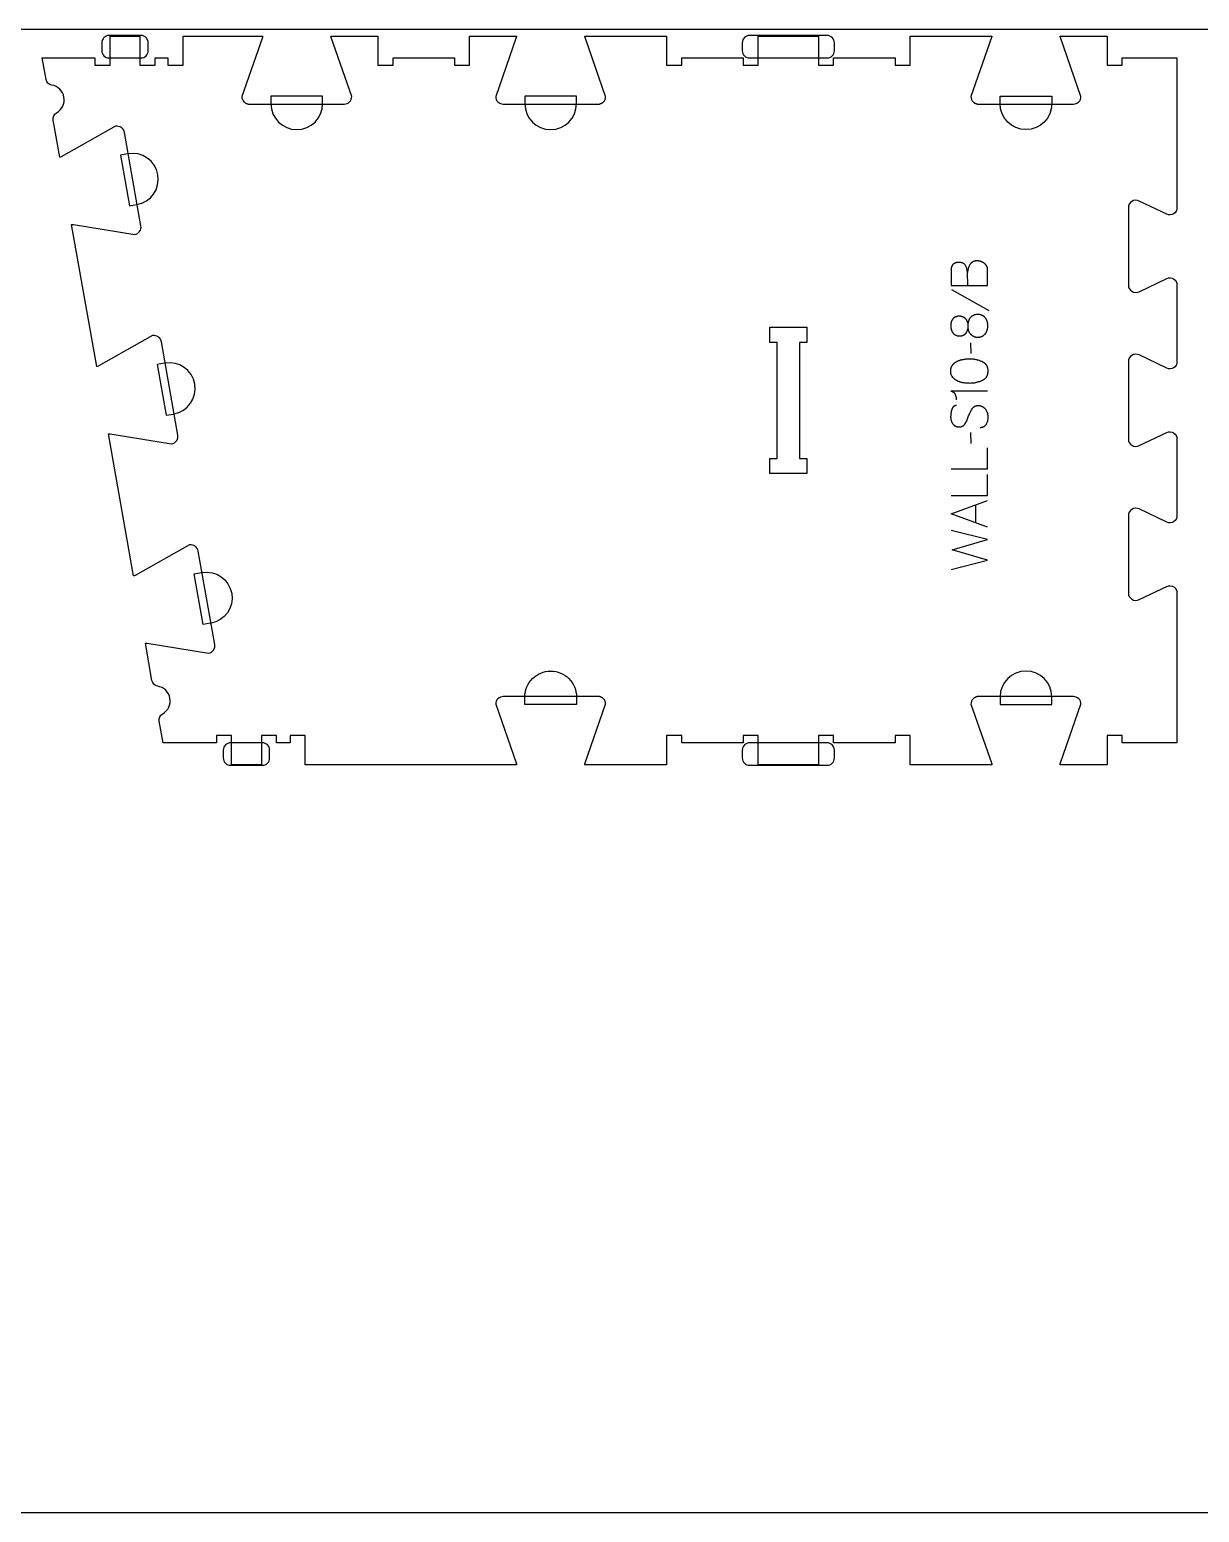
# Model space of a CAD drawing. Extents: x 2032 to 5216, y -10461 to -4867.
# Drawn here: x 3367 to 4329, y -9431 to -8211 of the extents above; entities that cross this region are included whole.
import ezdxf

# ---------------------------------------------------------------- set-up
doc = ezdxf.new("R2010")
doc.units = 0
for name, color, linetype in [('0_SHEET_SPRUCEPLY_2440X122', 1, 'CONTINUOUS'), ('1_ANYTOOL_1MMDEEP_LABELS_S', 2, 'CONTINUOUS'), ('3_ANYTOOL_CUTTHROUGH_INSID', 4, 'CONTINUOUS'), ('4_ANYTOOL_CUTTHROUGH_OUTSI', 5, 'CONTINUOUS'), ('5_ANYTOOL_HALF_MILL_9MM_IN', 3, 'CONTINUOUS')]:
    doc.layers.add(name, color=color, linetype=linetype)

msp = doc.modelspace()

# ---------------------------------------------------------------- linework, layer by layer
at = {"layer": '0_SHEET_SPRUCEPLY_2440X122'}
msp.add_lwpolyline([(2403.9, -8211.2), (2403.9, -9431.2), (4843.9, -9431.2), (4843.9, -8211.2)], close=True, dxfattribs=at)
at = {"layer": '1_ANYTOOL_1MMDEEP_LABELS_S'}
for points in [[(4124.9, -8421.6), (4154.9, -8421.6), (4154.9, -8411.9), (4155, -8409.3), (4155, -8409.1), (4155, -8408.9), (4155, -8408.7), (4155, -8408.4), (4154.9, -8408.2), (4154.9, -8408), (4154.9, -8407.8), (4154.9, -8407.6), (4154.8, -8407.4), (4154.8, -8407.2), (4154.7, -8407), (4154.7, -8406.8), (4154.6, -8406.6), (4154.5, -8406.4), (4154.5, -8406.2), (4154.4, -8406.1), (4154.3, -8405.9), (4154.2, -8405.7), (4154.1, -8405.5), (4154, -8405.4), (4153.9, -8405.2), (4153.8, -8405), (4153.7, -8404.9), (4153.6, -8404.7), (4153.4, -8404.6), (4153.3, -8404.4), (4153.2, -8404.3), (4153, -8404.1), (4152.9, -8404), (4152.7, -8403.8), (4152.5, -8403.7), (4152.4, -8403.6), (4152.2, -8403.4), (4152, -8403.3), (4151.9, -8403.2), (4151.7, -8403.1), (4151.5, -8403), (4151.3, -8402.9), (4151.2, -8402.8), (4151, -8402.7), (4150.8, -8402.6), (4150.6, -8402.5), (4150.4, -8402.4), (4150.3, -8402.3), (4150.1, -8402.2), (4149.9, -8402.2), (4149.7, -8402.1), (4149.5, -8402), (4149.3, -8402), (4149.1, -8401.9), (4148.9, -8401.8), (4148.7, -8401.8), (4148.6, -8401.7), (4148.4, -8401.7), (4148.2, -8401.7), (4148, -8401.6), (4147.8, -8401.6), (4147.6, -8401.6), (4147.4, -8401.5), (4147.2, -8401.5), (4147, -8401.5), (4146.8, -8401.5), (4146.6, -8401.5), (4146.4, -8401.5), (4146.1, -8401.5), (4145.9, -8401.5), (4145.6, -8401.5), (4145.4, -8401.5), (4145.1, -8401.6), (4144.9, -8401.6), (4144.7, -8401.6), (4144.5, -8401.7), (4144.2, -8401.7), (4144, -8401.8), (4143.8, -8401.8), (4143.6, -8401.9), (4143.4, -8402), (4143.2, -8402.1), (4143, -8402.1), (4142.9, -8402.2), (4142.8, -8402.3), (4142.7, -8402.3), (4142.6, -8402.4), (4142.5, -8402.4), (4142.4, -8402.5), (4142.3, -8402.5), (4142.2, -8402.6), (4142.2, -8402.6), (4142.1, -8402.7), (4142, -8402.7), (4141.9, -8402.8), (4141.8, -8402.9), (4141.8, -8402.9), (4141.7, -8403), (4141.6, -8403.1), (4141.5, -8403.1), (4141.5, -8403.2), (4141.4, -8403.3), (4141.3, -8403.3), (4141.2, -8403.4), (4141.2, -8403.5), (4141.1, -8403.6), (4141, -8403.7), (4140.9, -8403.9), (4140.7, -8404.1), (4140.6, -8404.2), (4140.5, -8404.4), (4140.3, -8404.8), (4140.1, -8405.1), (4139.9, -8405.5), (4139.7, -8405.9), (4139.5, -8406.3), (4139.4, -8406.7), (4139.2, -8407.1), (4139.1, -8407.5), (4139, -8407.9), (4138.9, -8408.4), (4138.8, -8408.8), (4138.7, -8409.2), (4138.6, -8409.7), (4138.5, -8410.1), (4138.5, -8410.6), (4138.4, -8411)], [(4138.6, -8421.6), (4138.4, -8411), (4138.4, -8410.6), (4138.4, -8410.2), (4138.3, -8409.8), (4138.2, -8409.4), (4138.2, -8409.1), (4138.1, -8408.7), (4138, -8408.3), (4137.9, -8408), (4137.8, -8407.6), (4137.7, -8407.3), (4137.6, -8406.9), (4137.5, -8406.6), (4137.3, -8406.3), (4137.2, -8405.9), (4137, -8405.6), (4136.9, -8405.3), (4136.8, -8405.2), (4136.8, -8405.1), (4136.7, -8405.1), (4136.7, -8405), (4136.6, -8404.9), (4136.6, -8404.8), (4136.5, -8404.8), (4136.5, -8404.7), (4136.4, -8404.6), (4136.4, -8404.6), (4136.3, -8404.5), (4136.3, -8404.4), (4136.2, -8404.4), (4136.1, -8404.3), (4136.1, -8404.3), (4136, -8404.2), (4135.9, -8404.1), (4135.9, -8404.1), (4135.8, -8404), (4135.7, -8404), (4135.7, -8403.9), (4135.6, -8403.9), (4135.5, -8403.8), (4135.5, -8403.8), (4135.4, -8403.7), (4135.3, -8403.7), (4135.2, -8403.6), (4135.1, -8403.6), (4135.1, -8403.5), (4135, -8403.5), (4134.9, -8403.4), (4134.8, -8403.4), (4134.7, -8403.4), (4134.6, -8403.3), (4134.5, -8403.3), (4134.3, -8403.2), (4134.1, -8403.1), (4133.9, -8403.1), (4133.7, -8403), (4133.5, -8403), (4133.3, -8402.9), (4133, -8402.9), (4132.8, -8402.9), (4132.6, -8402.8), (4132.3, -8402.8), (4132.1, -8402.8), (4131.9, -8402.8), (4131.6, -8402.8), (4131.4, -8402.8), (4131, -8402.8), (4130.8, -8402.8), (4130.6, -8402.8), (4130.4, -8402.8), (4130.2, -8402.8), (4130, -8402.9), (4129.8, -8402.9), (4129.7, -8402.9), (4129.5, -8402.9), (4129.3, -8403), (4129.2, -8403), (4129, -8403.1), (4128.8, -8403.1), (4128.7, -8403.1), (4128.5, -8403.2), (4128.4, -8403.3), (4128.2, -8403.3), (4128.1, -8403.4), (4127.9, -8403.4), (4127.8, -8403.5), (4127.7, -8403.6), (4127.5, -8403.6), (4127.4, -8403.7), (4127.3, -8403.8), (4127.2, -8403.9), (4127, -8404), (4126.9, -8404.1), (4126.8, -8404.2), (4126.7, -8404.3), (4126.6, -8404.3), (4126.5, -8404.5), (4126.4, -8404.6), (4126.3, -8404.7), (4126.2, -8404.8), (4126.1, -8404.9), (4126, -8405), (4125.9, -8405.1), (4125.9, -8405.3), (4125.8, -8405.4), (4125.7, -8405.5), (4125.6, -8405.7), (4125.6, -8405.8), (4125.5, -8405.9), (4125.5, -8406.1), (4125.4, -8406.2), (4125.3, -8406.4), (4125.3, -8406.5), (4125.2, -8406.7), (4125.2, -8406.9), (4125.1, -8407), (4125.1, -8407.2), (4125.1, -8407.4), (4125, -8407.5), (4125, -8407.7), (4125, -8407.9), (4125, -8408.1), (4124.9, -8408.3), (4124.9, -8408.5), (4124.9, -8408.7), (4124.9, -8409.1), (4124.9, -8409.5), (4124.9, -8421.6)], [(4125.4, -8425), (4156.1, -8442.2)], [(4141, -8469), (4141.1, -8477.7)], [(4154.9, -8508.7), (4124.8, -8508.7), (4125, -8508.7), (4125.1, -8508.7), (4125.3, -8508.8), (4125.4, -8508.8), (4125.6, -8508.8), (4125.7, -8508.9), (4125.8, -8508.9), (4126, -8509), (4126.1, -8509), (4126.2, -8509.1), (4126.3, -8509.1), (4126.3, -8509.1), (4126.4, -8509.2), (4126.5, -8509.2), (4126.5, -8509.2), (4126.6, -8509.3), (4126.6, -8509.3), (4126.7, -8509.3), (4126.7, -8509.4), (4126.8, -8509.4), (4126.9, -8509.4), (4126.9, -8509.5), (4127, -8509.5), (4127, -8509.6), (4127.1, -8509.6), (4127.1, -8509.7), (4127.2, -8509.7), (4127.2, -8509.7), (4127.3, -8509.8), (4127.3, -8509.8), (4127.4, -8509.9), (4127.4, -8509.9), (4127.5, -8510), (4127.6, -8510.2), (4127.7, -8510.3), (4127.8, -8510.4), (4127.8, -8510.5), (4127.9, -8510.6), (4128, -8510.7), (4128.1, -8510.9), (4128.1, -8511), (4128.2, -8511.2), (4128.2, -8511.3), (4128.4, -8511.6), (4128.5, -8511.9), (4128.6, -8512.2), (4128.7, -8512.4), (4128.8, -8512.7), (4128.8, -8513), (4128.9, -8513.3), (4129, -8513.5), (4129, -8513.8), (4129.1, -8514.1), (4129.1, -8514.4), (4129.1, -8514.6), (4129.2, -8514.9), (4129.2, -8515.1), (4129.2, -8515.4), (4129.2, -8515.7)], [(4129.5, -8520.6), (4129.3, -8520.6), (4129.2, -8520.6), (4129.1, -8520.6), (4129, -8520.6), (4128.9, -8520.6), (4128.8, -8520.6), (4128.7, -8520.6), (4128.7, -8520.6), (4128.6, -8520.6), (4128.5, -8520.6), (4128.4, -8520.7), (4128.3, -8520.7), (4128.2, -8520.7), (4128.2, -8520.7), (4128.1, -8520.8), (4128, -8520.8), (4127.9, -8520.8), (4127.8, -8520.8), (4127.8, -8520.9), (4127.7, -8520.9), (4127.6, -8520.9), (4127.6, -8521), (4127.5, -8521), (4127.4, -8521.1), (4127.3, -8521.1), (4127.3, -8521.1), (4127.2, -8521.2), (4127.1, -8521.2), (4127.1, -8521.3), (4127, -8521.3), (4126.9, -8521.4), (4126.9, -8521.4), (4126.8, -8521.5), (4126.8, -8521.5), (4126.7, -8521.6), (4126.6, -8521.6), (4126.6, -8521.7), (4126.5, -8521.8), (4126.5, -8521.8), (4126.4, -8521.9), (4126.4, -8522), (4126.3, -8522), (4126.3, -8522.1), (4126.2, -8522.2), (4126.2, -8522.2), (4126.1, -8522.3), (4126.1, -8522.4), (4126, -8522.5), (4126, -8522.6), (4126, -8522.6), (4125.9, -8522.7), (4125.8, -8522.9), (4125.7, -8523.1), (4125.7, -8523.2), (4125.6, -8523.4), (4125.5, -8523.6), (4125.5, -8523.8), (4125.3, -8524.6), (4125.1, -8525.4), (4124.9, -8526.2), (4124.8, -8527), (4124.7, -8527.4), (4124.7, -8527.8), (4124.6, -8528.1), (4124.6, -8528.5), (4124.6, -8528.9), (4124.6, -8529.2), (4124.5, -8529.6), (4124.5, -8529.9), (4124.5, -8530.1), (4124.5, -8530.3), (4124.6, -8530.5), (4124.6, -8530.7), (4124.6, -8530.9), (4124.6, -8531.1), (4124.6, -8531.3), (4124.7, -8531.5), (4124.7, -8531.6), (4124.7, -8531.8), (4124.8, -8532), (4124.8, -8532.2), (4124.8, -8532.4), (4124.9, -8532.6), (4124.9, -8532.7), (4125, -8532.9), (4125.1, -8533.1), (4125.1, -8533.3), (4125.2, -8533.4), (4125.2, -8533.6), (4125.3, -8533.8), (4125.4, -8533.9), (4125.5, -8534.1), (4125.6, -8534.3), (4125.6, -8534.4), (4125.7, -8534.6), (4125.8, -8534.8), (4125.9, -8534.9), (4126, -8535.1), (4126.1, -8535.2), (4126.2, -8535.4), (4126.4, -8535.6), (4126.5, -8535.7), (4126.6, -8535.9), (4126.7, -8536), (4126.8, -8536.1), (4127, -8536.3), (4127.1, -8536.4), (4127.2, -8536.5), (4127.4, -8536.6), (4127.5, -8536.8), (4127.7, -8536.9), (4127.8, -8537), (4127.9, -8537.1), (4128.1, -8537.2), (4128.3, -8537.3), (4128.4, -8537.3), (4128.6, -8537.4), (4128.7, -8537.5), (4128.9, -8537.6), (4129.1, -8537.6), (4129.2, -8537.7), (4129.4, -8537.7), (4129.6, -8537.8), (4129.8, -8537.8), (4130, -8537.9), (4130.2, -8537.9), (4130.4, -8538), (4130.5, -8538), (4130.7, -8538), (4130.9, -8538), (4131.1, -8538), (4131.4, -8538), (4131.6, -8538), (4131.8, -8538), (4132, -8538), (4132.2, -8538), (4132.4, -8538), (4132.6, -8538), (4132.8, -8537.9), (4133, -8537.9), (4133.2, -8537.9), (4133.4, -8537.8), (4133.6, -8537.8), (4133.7, -8537.7), (4133.9, -8537.6), (4134, -8537.6), (4134.1, -8537.6), (4134.2, -8537.5), (4134.2, -8537.5), (4134.3, -8537.5), (4134.4, -8537.4), (4134.5, -8537.4), (4134.6, -8537.3), (4134.6, -8537.3), (4134.7, -8537.2), (4134.8, -8537.2), (4134.9, -8537.1), (4134.9, -8537.1), (4135, -8537), (4135.1, -8537), (4135.2, -8536.9), (4135.2, -8536.9), (4135.3, -8536.8), (4135.4, -8536.8), (4135.4, -8536.7), (4135.5, -8536.6), (4135.6, -8536.6), (4135.6, -8536.5), (4135.7, -8536.4), (4135.8, -8536.3), (4136, -8536.2), (4136.1, -8536), (4136.2, -8535.9), (4136.3, -8535.7), (4136.4, -8535.6), (4136.5, -8535.4), (4136.6, -8535.2), (4137, -8534.5), (4137.4, -8533.8), (4137.8, -8533), (4138.1, -8532.3), (4138.5, -8531.5), (4138.8, -8530.7), (4139.1, -8529.9), (4139.4, -8529), (4139.7, -8528.2), (4140.1, -8527.4), (4140.4, -8526.6), (4140.8, -8525.9), (4141.1, -8525.1), (4141.5, -8524.4), (4141.9, -8523.7), (4142.4, -8523), (4142.5, -8522.8), (4142.6, -8522.7), (4142.7, -8522.5), (4142.8, -8522.4), (4142.8, -8522.4), (4142.9, -8522.3), (4143, -8522.2), (4143, -8522.2), (4143.1, -8522.1), (4143.1, -8522), (4143.2, -8522), (4143.3, -8521.9), (4143.3, -8521.8), (4143.4, -8521.8), (4143.5, -8521.7), (4143.6, -8521.7), (4143.6, -8521.6), (4143.7, -8521.5), (4143.8, -8521.5), (4143.9, -8521.4), (4143.9, -8521.4), (4144, -8521.3), (4144.1, -8521.3), (4144.2, -8521.3), (4144.3, -8521.2), (4144.3, -8521.2), (4144.4, -8521.1), (4144.5, -8521.1), (4144.6, -8521), (4144.7, -8521), (4144.8, -8521), (4144.8, -8520.9), (4144.9, -8520.9), (4145, -8520.9), (4145.1, -8520.8), (4145.2, -8520.8), (4145.3, -8520.8), (4145.5, -8520.7), (4145.7, -8520.7), (4145.9, -8520.7), (4146.1, -8520.6), (4146.3, -8520.6), (4146.5, -8520.6), (4146.7, -8520.6), (4146.9, -8520.6), (4147.1, -8520.6), (4147.4, -8520.6), (4147.6, -8520.6), (4147.8, -8520.6), (4148, -8520.6), (4148.3, -8520.6), (4148.5, -8520.7), (4148.7, -8520.7), (4148.9, -8520.8), (4149.1, -8520.8), (4149.3, -8520.8), (4149.6, -8520.9), (4149.8, -8521), (4150, -8521), (4150.1, -8521.1), (4150.3, -8521.2), (4150.5, -8521.3), (4150.7, -8521.3), (4150.9, -8521.4), (4151.1, -8521.5), (4151.2, -8521.6), (4151.4, -8521.7), (4151.6, -8521.9), (4151.7, -8522), (4151.9, -8522.1), (4152, -8522.2), (4152.2, -8522.4), (4152.3, -8522.5), (4152.5, -8522.6), (4152.6, -8522.8), (4152.7, -8522.9), (4152.9, -8523.1), (4153, -8523.3), (4153.1, -8523.4), (4153.2, -8523.6), (4153.4, -8523.8), (4153.6, -8524.1), (4153.8, -8524.5), (4154, -8524.9), (4154.2, -8525.2), (4154.3, -8525.6), (4154.5, -8526), (4154.5, -8526.2), (4154.6, -8526.4), (4154.7, -8526.6), (4154.7, -8526.8), (4154.8, -8526.9), (4154.8, -8527.1), (4154.9, -8527.3), (4154.9, -8527.5), (4155, -8527.7), (4155, -8527.9), (4155.1, -8528.1), (4155.1, -8528.3), (4155.1, -8528.5), (4155.1, -8528.7), (4155.2, -8529.1), (4155.2, -8529.5), (4155.2, -8530), (4155.2, -8530.4), (4155.2, -8530.8), (4155.2, -8531.2), (4155.1, -8531.6), (4155.1, -8532), (4155, -8532.4), (4154.9, -8532.8), (4154.9, -8533.1), (4154.8, -8533.5), (4154.6, -8533.9), (4154.5, -8534.3), (4154.4, -8534.6), (4154.2, -8535), (4154.1, -8535.3), (4153.9, -8535.7), (4153.7, -8536), (4153.6, -8536.2), (4153.5, -8536.4), (4153.4, -8536.5), (4153.3, -8536.7), (4153.1, -8536.8), (4153, -8537), (4152.9, -8537.1), (4152.8, -8537.2), (4152.7, -8537.3), (4152.5, -8537.5), (4152.4, -8537.6), (4152.3, -8537.7), (4152.2, -8537.7), (4152.1, -8537.8), (4152.1, -8537.8), (4152, -8537.9), (4151.9, -8537.9), (4151.9, -8538), (4151.8, -8538), (4151.7, -8538.1), (4151.6, -8538.1), (4151.6, -8538.2), (4151.5, -8538.2), (4151.4, -8538.2), (4151.3, -8538.3), (4151.3, -8538.3), (4151.2, -8538.3), (4151.1, -8538.4), (4151, -8538.4), (4151, -8538.4), (4150.9, -8538.5), (4150.8, -8538.5), (4150.6, -8538.5), (4150.5, -8538.6), (4150.3, -8538.6), (4150.1, -8538.7), (4149.9, -8538.7), (4149.8, -8538.7), (4149.6, -8538.7), (4149.4, -8538.8), (4149.2, -8538.8), (4149, -8538.8)], [(4141, -8542.8), (4141.1, -8551.6)], [(4124.9, -8572.5), (4154.9, -8572.5), (4154.9, -8555.4)], [(4124.9, -8594.4), (4154.9, -8594.4), (4154.9, -8577.3)], [(4154.9, -8620.6), (4124.9, -8609.7), (4154.9, -8598.6)], [(4145.3, -8617.1), (4145.3, -8602.2)], [(4124.9, -8655.3), (4154.9, -8647.6), (4125.8, -8639.1), (4154.9, -8630.7), (4124.9, -8623.2)]]:
    msp.add_lwpolyline(points, dxfattribs=at)
for points in [[(4124.9, -8454.8), (4124.9, -8454.4), (4124.9, -8453.9), (4124.9, -8453.5), (4125, -8453.4), (4125, -8453.2), (4125, -8453), (4125, -8452.8), (4125.1, -8452.6), (4125.1, -8452.4), (4125.2, -8452.2), (4125.2, -8452), (4125.2, -8451.9), (4125.3, -8451.7), (4125.4, -8451.5), (4125.4, -8451.3), (4125.5, -8451.2), (4125.5, -8451), (4125.6, -8450.8), (4125.7, -8450.7), (4125.7, -8450.5), (4125.8, -8450.3), (4125.9, -8450.2), (4126, -8450), (4126.1, -8449.9), (4126.2, -8449.7), (4126.3, -8449.6), (4126.3, -8449.4), (4126.4, -8449.3), (4126.6, -8449.1), (4126.7, -8449), (4126.8, -8448.8), (4126.9, -8448.7), (4127, -8448.6), (4127.1, -8448.4), (4127.2, -8448.3), (4127.4, -8448.2), (4127.5, -8448.1), (4127.6, -8448), (4127.8, -8447.9), (4127.9, -8447.8), (4128.1, -8447.7), (4128.2, -8447.6), (4128.4, -8447.5), (4128.5, -8447.4), (4128.7, -8447.4), (4128.8, -8447.3), (4129, -8447.2), (4129.2, -8447.2), (4129.3, -8447.1), (4129.5, -8447.1), (4129.7, -8447), (4129.9, -8447), (4130, -8446.9), (4130.2, -8446.9), (4130.4, -8446.9), (4130.6, -8446.9), (4130.8, -8446.8), (4131, -8446.8), (4131.2, -8446.8), (4131.4, -8446.8), (4131.7, -8446.8), (4131.9, -8446.8), (4132.1, -8446.8), (4132.3, -8446.8), (4132.5, -8446.8), (4132.7, -8446.9), (4133, -8446.9), (4133.2, -8446.9), (4133.4, -8447), (4133.6, -8447), (4133.7, -8447), (4133.9, -8447.1), (4134.1, -8447.2), (4134.3, -8447.2), (4134.5, -8447.3), (4134.7, -8447.4), (4134.8, -8447.4), (4135, -8447.5), (4135.2, -8447.6), (4135.3, -8447.7), (4135.5, -8447.8), (4135.6, -8447.9), (4135.8, -8448), (4135.9, -8448.1), (4136.1, -8448.2), (4136.2, -8448.4), (4136.3, -8448.5), (4136.5, -8448.6), (4136.6, -8448.8), (4136.7, -8448.9), (4136.8, -8449.1), (4136.9, -8449.2), (4137.1, -8449.4), (4137.2, -8449.5), (4137.3, -8449.7), (4137.4, -8449.9), (4137.5, -8450), (4137.6, -8450.2), (4137.6, -8450.4), (4137.7, -8450.5), (4137.8, -8450.7), (4137.9, -8450.9), (4138, -8451), (4138.1, -8451.2), (4138.1, -8451.4), (4138.2, -8451.6), (4138.3, -8451.7), (4138.3, -8451.9), (4138.4, -8452.1), (4138.4, -8452.3), (4138.5, -8452.5), (4138.5, -8452.6), (4138.6, -8452.8), (4138.6, -8453), (4138.6, -8453.2), (4138.7, -8453.4), (4138.7, -8453.6), (4138.7, -8453.8), (4138.7, -8454), (4138.8, -8454.2), (4138.8, -8454.4), (4138.8, -8454.6), (4138.8, -8454.8), (4138.8, -8455.2), (4138.8, -8455.5), (4138.8, -8455.9), (4138.8, -8456.3), (4138.7, -8456.5), (4138.7, -8456.7), (4138.7, -8456.8), (4138.7, -8457), (4138.6, -8457.2), (4138.6, -8457.4), (4138.5, -8457.6), (4138.5, -8457.8), (4138.5, -8457.9), (4138.4, -8458.1), (4138.3, -8458.3), (4138.3, -8458.5), (4138.2, -8458.6), (4138.2, -8458.8), (4138.1, -8459), (4138, -8459.2), (4138, -8459.3), (4137.9, -8459.5), (4137.8, -8459.7), (4137.7, -8459.8), (4137.6, -8460.2), (4137.4, -8460.5), (4137.2, -8460.8), (4137.1, -8461), (4137, -8461.1), (4136.9, -8461.3), (4136.7, -8461.4), (4136.6, -8461.6), (4136.5, -8461.7), (4136.4, -8461.8), (4136.4, -8461.8), (4136.3, -8461.9), (4136.2, -8462), (4136.2, -8462), (4136.1, -8462.1), (4136, -8462.1), (4136, -8462.2), (4135.9, -8462.3), (4135.8, -8462.3), (4135.7, -8462.4), (4135.7, -8462.4), (4135.6, -8462.5), (4135.5, -8462.5), (4135.4, -8462.6), (4135.4, -8462.6), (4135.2, -8462.7), (4135, -8462.8), (4134.9, -8462.9), (4134.7, -8462.9), (4134.5, -8463), (4134.4, -8463.1), (4134.2, -8463.1), (4134, -8463.2), (4133.8, -8463.2), (4133.6, -8463.3), (4133.4, -8463.3), (4133.2, -8463.3), (4133, -8463.4), (4132.8, -8463.4), (4132.6, -8463.4), (4132.4, -8463.4), (4132.1, -8463.4), (4131.9, -8463.4), (4131.7, -8463.4), (4131.5, -8463.4), (4131.2, -8463.4), (4131, -8463.4), (4130.8, -8463.4), (4130.6, -8463.3), (4130.4, -8463.3), (4130.2, -8463.3), (4130, -8463.2), (4129.8, -8463.2), (4129.6, -8463.1), (4129.5, -8463.1), (4129.3, -8463), (4129.1, -8462.9), (4128.9, -8462.8), (4128.8, -8462.8), (4128.6, -8462.7), (4128.4, -8462.6), (4128.3, -8462.5), (4128.1, -8462.4), (4128, -8462.3), (4128, -8462.3), (4127.9, -8462.2), (4127.8, -8462.2), (4127.7, -8462.1), (4127.5, -8461.9), (4127.4, -8461.8), (4127.3, -8461.7), (4127.2, -8461.5), (4127, -8461.4), (4126.9, -8461.3), (4126.8, -8461.1), (4126.7, -8460.9), (4126.6, -8460.8), (4126.5, -8460.6), (4126.4, -8460.5), (4126.3, -8460.3), (4126.2, -8460.1), (4126.1, -8459.9), (4126, -8459.8), (4125.9, -8459.6), (4125.8, -8459.4), (4125.8, -8459.2), (4125.7, -8459.1), (4125.6, -8458.9), (4125.5, -8458.7), (4125.5, -8458.5), (4125.4, -8458.3), (4125.4, -8458.2), (4125.3, -8458), (4125.3, -8457.8), (4125.2, -8457.6), (4125.2, -8457.4), (4125.1, -8457.2), (4125.1, -8457), (4125, -8456.8), (4125, -8456.4), (4124.9, -8456), (4124.9, -8455.6), (4124.9, -8455.2)], [(4138.9, -8454.9), (4138.9, -8454.4), (4138.9, -8453.8), (4138.9, -8453.6), (4139, -8453.3), (4139, -8453.1), (4139, -8452.8), (4139.1, -8452.6), (4139.1, -8452.4), (4139.2, -8452.1), (4139.2, -8451.9), (4139.3, -8451.7), (4139.3, -8451.4), (4139.4, -8451.2), (4139.4, -8451), (4139.5, -8450.8), (4139.6, -8450.6), (4139.7, -8450.4), (4139.8, -8450.1), (4139.8, -8449.9), (4139.9, -8449.7), (4140, -8449.5), (4140.1, -8449.4), (4140.2, -8449.2), (4140.4, -8449), (4140.5, -8448.8), (4140.6, -8448.6), (4140.7, -8448.4), (4140.8, -8448.3), (4141, -8448.1), (4141.1, -8447.9), (4141.2, -8447.8), (4141.4, -8447.6), (4141.5, -8447.5), (4141.7, -8447.3), (4141.8, -8447.2), (4142, -8447), (4142.1, -8446.9), (4142.3, -8446.8), (4142.5, -8446.7), (4142.6, -8446.5), (4142.8, -8446.4), (4143, -8446.3), (4143.1, -8446.2), (4143.3, -8446.1), (4143.5, -8446), (4143.7, -8446), (4143.8, -8445.9), (4144, -8445.8), (4144.2, -8445.7), (4144.4, -8445.7), (4144.6, -8445.6), (4144.8, -8445.6), (4145, -8445.5), (4145.2, -8445.5), (4145.4, -8445.4), (4145.6, -8445.4), (4145.8, -8445.4), (4146, -8445.3), (4146.2, -8445.3), (4146.5, -8445.3), (4146.7, -8445.3), (4146.9, -8445.3), (4147.1, -8445.3), (4147.4, -8445.3), (4147.6, -8445.3), (4147.8, -8445.3), (4148, -8445.4), (4148.2, -8445.4), (4148.4, -8445.4), (4148.6, -8445.5), (4148.8, -8445.5), (4149, -8445.6), (4149.2, -8445.6), (4149.4, -8445.7), (4149.6, -8445.7), (4149.8, -8445.8), (4150, -8445.9), (4150.2, -8446), (4150.4, -8446), (4150.5, -8446.1), (4150.7, -8446.2), (4150.9, -8446.3), (4151.1, -8446.4), (4151.2, -8446.5), (4151.4, -8446.7), (4151.5, -8446.8), (4151.7, -8446.9), (4151.9, -8447), (4152, -8447.2), (4152.2, -8447.3), (4152.3, -8447.5), (4152.4, -8447.6), (4152.6, -8447.8), (4152.7, -8447.9), (4152.8, -8448.1), (4153, -8448.3), (4153.1, -8448.4), (4153.2, -8448.6), (4153.3, -8448.8), (4153.5, -8449), (4153.6, -8449.2), (4153.7, -8449.4), (4153.8, -8449.5), (4153.9, -8449.7), (4153.9, -8449.9), (4154, -8450.1), (4154.1, -8450.4), (4154.2, -8450.6), (4154.3, -8450.8), (4154.3, -8451), (4154.4, -8451.2), (4154.5, -8451.4), (4154.5, -8451.7), (4154.6, -8451.9), (4154.6, -8452.1), (4154.7, -8452.4), (4154.7, -8452.6), (4154.7, -8452.8), (4154.8, -8453.1), (4154.8, -8453.3), (4154.8, -8453.6), (4154.8, -8453.8), (4154.9, -8454.4), (4154.9, -8454.9), (4154.9, -8455.4), (4154.8, -8455.9), (4154.8, -8456.2), (4154.8, -8456.4), (4154.8, -8456.7), (4154.7, -8456.9), (4154.7, -8457.2), (4154.7, -8457.4), (4154.6, -8457.6), (4154.6, -8457.9), (4154.5, -8458.1), (4154.5, -8458.3), (4154.4, -8458.6), (4154.3, -8458.8), (4154.3, -8459), (4154.2, -8459.2), (4154.1, -8459.4), (4154, -8459.6), (4153.9, -8459.8), (4153.9, -8460), (4153.8, -8460.2), (4153.7, -8460.4), (4153.6, -8460.6), (4153.5, -8460.8), (4153.3, -8461), (4153.2, -8461.1), (4153.1, -8461.3), (4153, -8461.5), (4152.8, -8461.6), (4152.7, -8461.8), (4152.6, -8462), (4152.4, -8462.1), (4152.3, -8462.3), (4152.2, -8462.4), (4152, -8462.6), (4151.9, -8462.7), (4151.7, -8462.8), (4151.5, -8463), (4151.4, -8463.1), (4151.2, -8463.2), (4151.1, -8463.3), (4150.9, -8463.4), (4150.7, -8463.5), (4150.5, -8463.6), (4150.4, -8463.7), (4150.2, -8463.8), (4150, -8463.9), (4149.8, -8463.9), (4149.6, -8464), (4149.4, -8464.1), (4149.2, -8464.1), (4149, -8464.2), (4148.8, -8464.2), (4148.6, -8464.3), (4148.4, -8464.3), (4148.2, -8464.4), (4148, -8464.4), (4147.8, -8464.4), (4147.6, -8464.4), (4147.4, -8464.4), (4147.1, -8464.4), (4146.9, -8464.5), (4146.7, -8464.4), (4146.5, -8464.4), (4146.2, -8464.4), (4146, -8464.4), (4145.8, -8464.4), (4145.6, -8464.4), (4145.4, -8464.3), (4145.2, -8464.3), (4145, -8464.2), (4144.8, -8464.2), (4144.6, -8464.1), (4144.4, -8464.1), (4144.2, -8464), (4144, -8463.9), (4143.8, -8463.9), (4143.7, -8463.8), (4143.5, -8463.7), (4143.3, -8463.6), (4143.1, -8463.5), (4143, -8463.4), (4142.8, -8463.3), (4142.6, -8463.2), (4142.5, -8463.1), (4142.3, -8463), (4142.1, -8462.8), (4142, -8462.7), (4141.8, -8462.6), (4141.7, -8462.4), (4141.5, -8462.3), (4141.4, -8462.1), (4141.2, -8462), (4141.1, -8461.8), (4141, -8461.6), (4140.8, -8461.5), (4140.7, -8461.3), (4140.6, -8461.1), (4140.5, -8461), (4140.4, -8460.8), (4140.2, -8460.6), (4140.1, -8460.4), (4140, -8460.2), (4139.9, -8460), (4139.8, -8459.8), (4139.8, -8459.6), (4139.7, -8459.4), (4139.6, -8459.2), (4139.5, -8459), (4139.4, -8458.8), (4139.4, -8458.6), (4139.3, -8458.3), (4139.3, -8458.1), (4139.2, -8457.9), (4139.2, -8457.6), (4139.1, -8457.4), (4139.1, -8457.2), (4139, -8456.9), (4139, -8456.7), (4139, -8456.4), (4138.9, -8456.2), (4138.9, -8455.9), (4138.9, -8455.4)], [(4124.6, -8492.2), (4124.6, -8491.8), (4124.6, -8491.4), (4124.7, -8491.3), (4124.7, -8491.1), (4124.7, -8490.9), (4124.7, -8490.7), (4124.7, -8490.6), (4124.8, -8490.4), (4124.8, -8490.2), (4124.8, -8490.1), (4124.9, -8489.9), (4124.9, -8489.8), (4125, -8489.6), (4125, -8489.4), (4125.1, -8489.3), (4125.1, -8489.1), (4125.2, -8489), (4125.2, -8488.8), (4125.3, -8488.7), (4125.3, -8488.5), (4125.4, -8488.4), (4125.5, -8488.3), (4125.6, -8488.1), (4125.6, -8488), (4125.7, -8487.9), (4125.8, -8487.7), (4125.9, -8487.6), (4126, -8487.5), (4126.1, -8487.3), (4126.1, -8487.2), (4126.3, -8487), (4126.5, -8486.7), (4126.7, -8486.5), (4127, -8486.3), (4127.2, -8486.1), (4127.4, -8485.8), (4127.6, -8485.6), (4127.9, -8485.4), (4128.1, -8485.2), (4128.4, -8485.1), (4128.6, -8484.9), (4128.9, -8484.7), (4129.2, -8484.5), (4129.4, -8484.4), (4129.7, -8484.2), (4130, -8484.1), (4130.3, -8483.9), (4130.6, -8483.8), (4130.9, -8483.7), (4131.2, -8483.5), (4131.5, -8483.4), (4131.8, -8483.3), (4132.1, -8483.2), (4132.4, -8483.1), (4132.8, -8483), (4133.1, -8482.9), (4133.4, -8482.8), (4133.7, -8482.7), (4134.1, -8482.7), (4134.4, -8482.6), (4135.1, -8482.5), (4135.8, -8482.4), (4136.4, -8482.3), (4137.1, -8482.2), (4137.7, -8482.1), (4138.4, -8482.1), (4139, -8482.1), (4139.7, -8482), (4140.3, -8482), (4140.9, -8482), (4141.5, -8482.1), (4142.1, -8482.1), (4142.7, -8482.2), (4143.4, -8482.2), (4144, -8482.3), (4144.6, -8482.4), (4145.2, -8482.6), (4145.8, -8482.7), (4146.4, -8482.9), (4147.1, -8483), (4147.7, -8483.2), (4148.3, -8483.4), (4148.9, -8483.6), (4149.5, -8483.9), (4150.2, -8484.1), (4150.5, -8484.3), (4150.8, -8484.4), (4151.1, -8484.6), (4151.2, -8484.7), (4151.3, -8484.7), (4151.5, -8484.8), (4151.6, -8484.9), (4151.7, -8485), (4151.9, -8485.1), (4152, -8485.2), (4152.1, -8485.3), (4152.2, -8485.3), (4152.3, -8485.4), (4152.5, -8485.5), (4152.6, -8485.6), (4152.7, -8485.7), (4152.8, -8485.8), (4152.9, -8485.9), (4153, -8486.1), (4153.1, -8486.2), (4153.2, -8486.3), (4153.3, -8486.4), (4153.4, -8486.5), (4153.5, -8486.6), (4153.6, -8486.7), (4153.7, -8486.8), (4153.7, -8487), (4153.8, -8487.1), (4153.9, -8487.2), (4154, -8487.3), (4154, -8487.5), (4154.1, -8487.6), (4154.2, -8487.7), (4154.3, -8487.9), (4154.3, -8488), (4154.4, -8488.1), (4154.4, -8488.3), (4154.5, -8488.4), (4154.6, -8488.6), (4154.6, -8488.7), (4154.7, -8488.9), (4154.7, -8489), (4154.7, -8489.2), (4154.8, -8489.3), (4154.8, -8489.5), (4154.9, -8489.8), (4155, -8490.1), (4155, -8490.4), (4155.1, -8490.8), (4155.1, -8491.1), (4155.1, -8491.5), (4155.1, -8491.8), (4155.1, -8492.2), (4155.1, -8492.5), (4155.1, -8492.9), (4155.1, -8493.2), (4155.1, -8493.6), (4155, -8493.9), (4155, -8494.2), (4154.9, -8494.6), (4154.9, -8494.7), (4154.8, -8494.9), (4154.8, -8495), (4154.7, -8495.2), (4154.7, -8495.3), (4154.6, -8495.5), (4154.6, -8495.6), (4154.5, -8495.8), (4154.5, -8495.9), (4154.4, -8496.1), (4154.4, -8496.2), (4154.3, -8496.3), (4154.2, -8496.5), (4154.2, -8496.6), (4154.1, -8496.7), (4154, -8496.9), (4154, -8497), (4153.9, -8497.1), (4153.8, -8497.2), (4153.7, -8497.4), (4153.6, -8497.5), (4153.6, -8497.6), (4153.5, -8497.7), (4153.4, -8497.8), (4153.3, -8497.9), (4153.2, -8498), (4153.1, -8498.2), (4153, -8498.3), (4152.9, -8498.4), (4152.8, -8498.5), (4152.7, -8498.6), (4152.5, -8498.7), (4152.4, -8498.8), (4152.3, -8498.9), (4152.2, -8499), (4152.1, -8499.1), (4152, -8499.1), (4151.8, -8499.2), (4151.7, -8499.3), (4151.6, -8499.4), (4151.4, -8499.5), (4151.3, -8499.6), (4151.2, -8499.6), (4151, -8499.7), (4150.7, -8499.9), (4150.4, -8500), (4150.1, -8500.2), (4149.5, -8500.4), (4148.9, -8500.6), (4148.2, -8500.9), (4147.6, -8501.1), (4147, -8501.3), (4146.4, -8501.4), (4145.8, -8501.6), (4145.1, -8501.7), (4144.5, -8501.9), (4143.9, -8502), (4143.3, -8502), (4142.7, -8502.1), (4142.1, -8502.2), (4141.4, -8502.2), (4140.8, -8502.2), (4140.2, -8502.3), (4139.6, -8502.2), (4139, -8502.2), (4138.3, -8502.2), (4137.7, -8502.1), (4137.1, -8502.1), (4136.4, -8502), (4135.7, -8501.9), (4135, -8501.8), (4134.7, -8501.7), (4134.4, -8501.7), (4134, -8501.6), (4133.7, -8501.5), (4133.4, -8501.5), (4133, -8501.4), (4132.7, -8501.3), (4132.4, -8501.2), (4132.1, -8501.1), (4131.8, -8501), (4131.5, -8500.8), (4131.2, -8500.7), (4130.9, -8500.6), (4130.6, -8500.5), (4130.3, -8500.3), (4130, -8500.2), (4129.7, -8500), (4129.4, -8499.9), (4129.1, -8499.7), (4128.9, -8499.6), (4128.6, -8499.4), (4128.4, -8499.2), (4128.1, -8499), (4127.9, -8498.8), (4127.6, -8498.6), (4127.4, -8498.4), (4127.2, -8498.2), (4127, -8498), (4126.7, -8497.8), (4126.5, -8497.6), (4126.3, -8497.3), (4126.1, -8497.1), (4126.1, -8497), (4126, -8496.8), (4125.9, -8496.7), (4125.8, -8496.6), (4125.7, -8496.5), (4125.6, -8496.3), (4125.6, -8496.2), (4125.5, -8496), (4125.4, -8495.9), (4125.3, -8495.8), (4125.3, -8495.6), (4125.2, -8495.5), (4125.2, -8495.3), (4125.1, -8495.2), (4125.1, -8495), (4125, -8494.9), (4125, -8494.7), (4124.9, -8494.6), (4124.9, -8494.4), (4124.8, -8494.3), (4124.8, -8494.1), (4124.8, -8493.9), (4124.7, -8493.8), (4124.7, -8493.6), (4124.7, -8493.4), (4124.7, -8493.3), (4124.7, -8493.1), (4124.6, -8492.9), (4124.6, -8492.5)]]:
    msp.add_lwpolyline(points, close=True, dxfattribs=at)
at = {"layer": '3_ANYTOOL_CUTTHROUGH_INSID', "color": 4}
msp.add_lwpolyline([(3976, -8456), (4006.3, -8456), (4006.3, -8468.5), (4000.3, -8468.5), (4000.3, -8564), (4006.3, -8564), (4006.3, -8576.5), (3975.8, -8576.5), (3975.8, -8564), (3981.8, -8564), (3981.8, -8468.5), (3975.8, -8468.5), (3975.8, -8456)], close=True, dxfattribs=at)
at = {"layer": '4_ANYTOOL_CUTTHROUGH_OUTSI', "color": 5}
msp.add_lwpolyline([(4141, -8216.5), (4158.5, -8216.5, -0.061486), (4158.2, -8217.8), (4141.3, -8266.2), (4141.3, -8266.2), (4141.3, -8266.2, 0.198912), (4143.1, -8270.6), (4143.2, -8270.7), (4143.4, -8270.8), (4143.5, -8270.9), (4143.6, -8271), (4143.7, -8271.1), (4143.8, -8271.2), (4144, -8271.3), (4144.1, -8271.4), (4144.2, -8271.5), (4144.3, -8271.6), (4144.5, -8271.6), (4144.6, -8271.7), (4144.7, -8271.8), (4144.9, -8271.9), (4145, -8271.9), (4145.2, -8272), (4145.3, -8272), (4145.5, -8272.1), (4145.6, -8272.1), (4145.8, -8272.2), (4145.9, -8272.2), (4146.1, -8272.3), (4146.2, -8272.3), (4146.4, -8272.3), (4146.5, -8272.4), (4146.7, -8272.4), (4146.8, -8272.4), (4147, -8272.4), (4147.1, -8272.4), (4147.3, -8272.4), (4147.4, -8272.5), (4147.6, -8272.5), (4225.6, -8272.5, 0.414214), (4231.8, -8266.2), (4231.8, -8266.2), (4231.8, -8266.1), (4214.9, -8217.8), (4214.9, -8217.8, -0.061485), (4214.7, -8216.5), (4253.3, -8216.5), (4253.3, -8240.5), (4265.8, -8240.5), (4265.8, -8234.5), (4310.8, -8234.5), (4310.8, -8357.9), (4310.8, -8357.9, -0.551268), (4302.5, -8363), (4279.7, -8352.2, 0.551268), (4270.8, -8357.8), (4270.8, -8421.2, 0.257375), (4273.7, -8426.5, 0.257375), (4279.7, -8426.8), (4302.5, -8416, -0.551268), (4310.8, -8421.2), (4310.8, -8484.6, -0.551268), (4302.5, -8489.7), (4279.7, -8478.9, 0.551268), (4270.8, -8484.5), (4270.8, -8547.9, 0.551268), (4279.7, -8553.5), (4302.5, -8542.7, -0.551268), (4310.8, -8547.9), (4310.8, -8611.3, -0.551268), (4302.5, -8616.4), (4279.7, -8605.6, 0.551268), (4270.8, -8611.2), (4270.8, -8674.6, 0.551268), (4279.7, -8680.2), (4302.5, -8669.4, -0.257375), (4308.1, -8669.7, -0.257375), (4310.8, -8674.6), (4310.8, -8798), (4265.8, -8798), (4265.8, -8792), (4253.3, -8792), (4253.3, -8816), (4214.7, -8816), (4214.7, -8816, -0.061485), (4214.9, -8814.6), (4231.8, -8766.3), (4231.8, -8766.2), (4231.8, -8766.2), (4231.8, -8766.2, 0.414214), (4225.6, -8760), (4147.6, -8760), (4147.4, -8760), (4147.3, -8760), (4147.1, -8760), (4147, -8760), (4146.8, -8760), (4146.7, -8760), (4146.5, -8760), (4146.4, -8760.1), (4146.2, -8760.1), (4146.1, -8760.1), (4145.9, -8760.2), (4145.8, -8760.2), (4145.6, -8760.3), (4145.5, -8760.3), (4145.3, -8760.4), (4145.2, -8760.4), (4145, -8760.5), (4144.9, -8760.6), (4144.7, -8760.6), (4144.6, -8760.7), (4144.5, -8760.8), (4144.3, -8760.9), (4144.2, -8760.9), (4144.1, -8761), (4144, -8761.1), (4143.8, -8761.2), (4143.7, -8761.3), (4143.6, -8761.4), (4143.5, -8761.5), (4143.4, -8761.6), (4143.2, -8761.7), (4143.1, -8761.8, 0.198912), (4141.3, -8766.2), (4141.3, -8766.2), (4141.3, -8766.3), (4158.2, -8814.6), (4158.2, -8814.6, -0.061485), (4158.5, -8816), (4141, -8816), (4091.3, -8816), (4091.3, -8792), (4078.8, -8792), (4078.8, -8798), (4028.3, -8798), (4028.3, -8792), (4015.8, -8792), (4015.8, -8816), (3966.3, -8816), (3966.3, -8792), (3953.8, -8792), (3953.8, -8798), (3903.3, -8798), (3903.3, -8792), (3890.8, -8792), (3890.8, -8816), (3841, -8816), (3823.6, -8816), (3823.6, -8816, -0.061485), (3823.8, -8814.6), (3840.7, -8766.3), (3840.7, -8766.2), (3840.7, -8766.2), (3840.7, -8766.2, 0.198912), (3838.9, -8761.8), (3838.8, -8761.7), (3838.7, -8761.6), (3838.6, -8761.5), (3838.4, -8761.4), (3838.3, -8761.3), (3838.2, -8761.2), (3838.1, -8761.1), (3837.9, -8761), (3837.8, -8760.9), (3837.7, -8760.9), (3837.6, -8760.8), (3837.4, -8760.7), (3837.3, -8760.6), (3837.1, -8760.6), (3837, -8760.5), (3836.9, -8760.4), (3836.7, -8760.4), (3836.6, -8760.3), (3836.4, -8760.3), (3836.3, -8760.2), (3836.1, -8760.2), (3836, -8760.1), (3835.8, -8760.1), (3835.7, -8760.1), (3835.5, -8760), (3835.4, -8760), (3835.2, -8760), (3835.1, -8760), (3834.9, -8760), (3834.8, -8760), (3834.6, -8760), (3834.5, -8760), (3756.5, -8760, 0.414214), (3750.2, -8766.2), (3750.2, -8766.2), (3750.2, -8766.3), (3767.1, -8814.6), (3767.1, -8814.6, -0.061485), (3767.4, -8816), (3593.5, -8816), (3593.5, -8792), (3581, -8792), (3581, -8798), (3569.9, -8798), (3569.9, -8792), (3557.4, -8792), (3557.4, -8816), (3532.9, -8816), (3532.9, -8792), (3520.4, -8792), (3520.4, -8798), (3476.5, -8798), (3473.3, -8780.2), (3473.3, -8780.2, -0.317837), (3476.2, -8774.2, 0.317837), (3482.2, -8761.4, 0.317837), (3472.1, -8751.4, -0.317837), (3467.4, -8746.7), (3462, -8716.1, -0.061485), (3463.4, -8716.1), (3513.9, -8724.3), (3513.9, -8724.3), (3514, -8724.3), (3514, -8724.3, 0.198912), (3518, -8721.8), (3518.1, -8721.6), (3518.2, -8721.5), (3518.3, -8721.4), (3518.3, -8721.2), (3518.4, -8721.1), (3518.5, -8721), (3518.6, -8720.8), (3518.6, -8720.7), (3518.7, -8720.6), (3518.7, -8720.4), (3518.8, -8720.3), (3518.8, -8720.1), (3518.9, -8720), (3518.9, -8719.8), (3519, -8719.7), (3519, -8719.5), (3519, -8719.4), (3519.1, -8719.2), (3519.1, -8719.1), (3519.1, -8718.9), (3519.1, -8718.8), (3519.1, -8718.6), (3519.2, -8718.5), (3519.2, -8718.3), (3519.2, -8718.1), (3519.2, -8718), (3519.1, -8717.8), (3519.1, -8717.7), (3519.1, -8717.5), (3519.1, -8717.4), (3519.1, -8717.2), (3519.1, -8717.1), (3505.5, -8640.3, 0.414214), (3498.3, -8635.2), (3498.2, -8635.2), (3498.2, -8635.2), (3453.6, -8660.3), (3453.6, -8660.3, -0.061485), (3452.3, -8660.7), (3431.6, -8543.8, -0.061485), (3433.1, -8543.8), (3483.5, -8552.1), (3483.6, -8552.1), (3483.6, -8552.1), (3483.6, -8552.1, 0.198912), (3487.7, -8549.5), (3487.7, -8549.4), (3487.8, -8549.3), (3487.9, -8549.1), (3488, -8549), (3488, -8548.9), (3488.1, -8548.7), (3488.2, -8548.6), (3488.3, -8548.5), (3488.3, -8548.3), (3488.4, -8548.2), (3488.4, -8548), (3488.5, -8547.9), (3488.5, -8547.7), (3488.6, -8547.6), (3488.6, -8547.4), (3488.6, -8547.3), (3488.7, -8547.1), (3488.7, -8547), (3488.7, -8546.8), (3488.7, -8546.7), (3488.8, -8546.5), (3488.8, -8546.4), (3488.8, -8546.2), (3488.8, -8546.1), (3488.8, -8545.9), (3488.8, -8545.7), (3488.8, -8545.6), (3488.8, -8545.4), (3488.8, -8545.3), (3488.7, -8545.1), (3488.7, -8545), (3488.7, -8544.8), (3475.1, -8468), (3475.1, -8467.9), (3475.1, -8467.7), (3475.1, -8467.6), (3475, -8467.4), (3475, -8467.3), (3474.9, -8467.2), (3474.9, -8467), (3474.8, -8466.9), (3474.8, -8466.7), (3474.7, -8466.6), (3474.6, -8466.4), (3474.6, -8466.3), (3474.5, -8466.2), (3474.4, -8466), (3474.3, -8465.9), (3474.3, -8465.8), (3474.2, -8465.6), (3474.1, -8465.5), (3474, -8465.4), (3473.9, -8465.3), (3473.8, -8465.1), (3473.7, -8465), (3473.6, -8464.9), (3473.5, -8464.8), (3473.4, -8464.7), (3473.3, -8464.6), (3473.2, -8464.5), (3473.1, -8464.4), (3472.9, -8464.3), (3472.8, -8464.2), (3472.7, -8464.1), (3472.6, -8464, 0.198912), (3467.9, -8463), (3467.9, -8463), (3467.8, -8463), (3423.2, -8488), (3423.2, -8488, -0.061485), (3421.9, -8488.5), (3401.3, -8371.6, -0.061485), (3402.7, -8371.6), (3453.2, -8379.8), (3453.2, -8379.9), (3453.2, -8379.8), (3453.2, -8379.8, 0.414214), (3458.3, -8372.6), (3444.8, -8295.8), (3444.7, -8295.6), (3444.7, -8295.5), (3444.7, -8295.3), (3444.6, -8295.2), (3444.6, -8295.1), (3444.6, -8294.9), (3444.5, -8294.8), (3444.4, -8294.6), (3444.4, -8294.5), (3444.3, -8294.3), (3444.3, -8294.2), (3444.2, -8294.1), (3444.1, -8293.9), (3444.1, -8293.8), (3444, -8293.6), (3443.9, -8293.5), (3443.8, -8293.4), (3443.7, -8293.3), (3443.6, -8293.1), (3443.5, -8293), (3443.4, -8292.9), (3443.3, -8292.8), (3443.2, -8292.7), (3443.1, -8292.5), (3443, -8292.4), (3442.9, -8292.3), (3442.8, -8292.2), (3442.7, -8292.1), (3442.6, -8292), (3442.4, -8291.9), (3442.3, -8291.8), (3442.2, -8291.8, 0.198912), (3437.5, -8290.7), (3437.5, -8290.7), (3437.5, -8290.7), (3392.8, -8315.8), (3392.8, -8315.8, -0.061485), (3391.5, -8316.2), (3386.1, -8285.6, -0.317837), (3388.9, -8279.6, 0.317837), (3395, -8266.8, 0.317837), (3384.9, -8256.8, -0.317837), (3380.2, -8252.2), (3377.1, -8234.5), (3420.5, -8234.5), (3420.5, -8240.5), (3433, -8240.5), (3433, -8216.5), (3457.5, -8216.5), (3457.5, -8240.5), (3470, -8240.5), (3470, -8234.5), (3480.5, -8234.5), (3480.5, -8240.5), (3493, -8240.5), (3493, -8216.5), (3558.5, -8216.5), (3558.5, -8216.5, -0.061485), (3558.2, -8217.8), (3541.3, -8266.1), (3541.3, -8266.2), (3541.3, -8266.2), (3541.3, -8266.2, 0.198912), (3543.1, -8270.6), (3543.2, -8270.7), (3543.4, -8270.8), (3543.5, -8270.9), (3543.6, -8271), (3543.7, -8271.1), (3543.8, -8271.2), (3544, -8271.3), (3544.1, -8271.4), (3544.2, -8271.5), (3544.3, -8271.6), (3544.5, -8271.6), (3544.6, -8271.7), (3544.7, -8271.8), (3544.9, -8271.9), (3545, -8271.9), (3545.2, -8272), (3545.3, -8272), (3545.5, -8272.1), (3545.6, -8272.1), (3545.8, -8272.2), (3545.9, -8272.2), (3546.1, -8272.3), (3546.2, -8272.3), (3546.4, -8272.3), (3546.5, -8272.4), (3546.7, -8272.4), (3546.8, -8272.4), (3547, -8272.4), (3547.1, -8272.4), (3547.3, -8272.4), (3547.4, -8272.5), (3547.6, -8272.5), (3625.6, -8272.5, 0.414214), (3631.8, -8266.2), (3631.8, -8266.2), (3614.9, -8217.8), (3614.9, -8217.8, -0.061485), (3614.7, -8216.5), (3653.3, -8216.5), (3653.3, -8240.5), (3665.8, -8240.5), (3665.8, -8234.5), (3716.3, -8234.5), (3716.3, -8240.5), (3728.8, -8240.5), (3728.8, -8216.5), (3767.4, -8216.5), (3767.4, -8216.5, -0.061485), (3767.1, -8217.8), (3750.2, -8266.1), (3750.2, -8266.2), (3750.2, -8266.2), (3750.2, -8266.2, 0.414214), (3756.5, -8272.5), (3834.5, -8272.5), (3834.6, -8272.5), (3834.8, -8272.4), (3834.9, -8272.4), (3835.1, -8272.4), (3835.2, -8272.4), (3835.4, -8272.4), (3835.5, -8272.4), (3835.7, -8272.3), (3835.8, -8272.3), (3836, -8272.3), (3836.1, -8272.2), (3836.3, -8272.2), (3836.4, -8272.1), (3836.6, -8272.1), (3836.7, -8272), (3836.9, -8272), (3837, -8271.9), (3837.1, -8271.9), (3837.3, -8271.8), (3837.4, -8271.7), (3837.6, -8271.6), (3837.7, -8271.6), (3837.8, -8271.5), (3837.9, -8271.4), (3838.1, -8271.3), (3838.2, -8271.2), (3838.3, -8271.1), (3838.4, -8271), (3838.6, -8270.9), (3838.7, -8270.8), (3838.8, -8270.7), (3838.9, -8270.6, 0.198912), (3840.7, -8266.2), (3840.7, -8266.2), (3840.7, -8266.1), (3823.8, -8217.8), (3823.8, -8217.8, -0.061485), (3823.6, -8216.5), (3890.8, -8216.5), (3890.8, -8240.5), (3903.3, -8240.5), (3903.3, -8234.5), (3953.8, -8234.5), (3953.8, -8240.5), (3966.3, -8240.5), (3966.3, -8216.5), (4015.8, -8216.5), (4015.8, -8240.5), (4028.3, -8240.5), (4028.3, -8234.5), (4078.8, -8234.5), (4078.8, -8240.5), (4091.3, -8240.5), (4091.3, -8216.5), (4141, -8216.5)], format="xyb", close=True, dxfattribs=at)
at = {"layer": '5_ANYTOOL_HALF_MILL_9MM_IN', "color": 3}
for points in [[(3432.1, -8216, 0.414214), (3426.1, -8222), (3426.1, -8228.5, 0.414214), (3432.1, -8234.5), (3458.3, -8234.5, 0.414214), (3464.3, -8228.5), (3464.3, -8222, 0.414214), (3458.3, -8216)], [(3959.1, -8216, 0.414214), (3953.1, -8222), (3953.1, -8228.5, 0.414214), (3959.1, -8234.5), (4022.9, -8234.5, 0.414214), (4028.9, -8228.5), (4028.9, -8222, 0.414214), (4022.9, -8216)], [(3565.3, -8272.2, 1), (3607.8, -8272.2), (3607.8, -8272), (3607.8, -8266), (3565.3, -8266), (3565.3, -8272), (3565.3, -8272.2)], [(3774.2, -8272.2, 1), (3816.7, -8272.2), (3816.7, -8272), (3816.7, -8266), (3774.2, -8266), (3774.2, -8272), (3774.2, -8272.2)], [(4207.8, -8272.2, -1), (4165.3, -8272.2), (4165.3, -8272), (4165.3, -8266), (4207.8, -8266), (4207.8, -8272), (4207.8, -8272.2)], [(3455, -8355.2, 1), (3447.6, -8313.3), (3447.4, -8313.4), (3441.5, -8314.4), (3448.8, -8356.3), (3454.7, -8355.2), (3455, -8355.2)], [(3485.4, -8527.4, 1), (3478, -8485.6), (3477.7, -8485.6), (3471.8, -8486.6), (3479.2, -8528.5), (3485.1, -8527.5), (3485.4, -8527.4)], [(3508.4, -8657.8, -1), (3515.7, -8699.7), (3515.5, -8699.7), (3509.6, -8700.7), (3502.2, -8658.9), (3508.1, -8657.8), (3508.4, -8657.8)], [(3774.2, -8760.2, -0.414214), (3795.5, -8739, -0.414214), (3816.7, -8760.2), (3816.7, -8760.5), (3816.7, -8766.5), (3774.2, -8766.5), (3774.2, -8760.5), (3774.2, -8760.2)], [(4207.8, -8760.2, 1), (4165.3, -8760.2), (4165.3, -8760.5), (4165.3, -8766.5), (4207.8, -8766.5), (4207.8, -8760.5), (4207.8, -8760.2)], [(3532, -8798, 0.414214), (3526, -8804), (3526, -8810.5, 0.414214), (3532, -8816.5), (3558.2, -8816.5, 0.414214), (3564.2, -8810.5), (3564.2, -8804, 0.414214), (3558.2, -8798)], [(3959.1, -8798, 0.414214), (3953.1, -8804), (3953.1, -8810.5, 0.414214), (3959.1, -8816.5), (4022.9, -8816.5, 0.414214), (4028.9, -8810.5), (4028.9, -8804, 0.414214), (4022.9, -8798)]]:
    msp.add_lwpolyline(points, format="xyb", close=True, dxfattribs=at)

doc.saveas('drawing.dxf')
